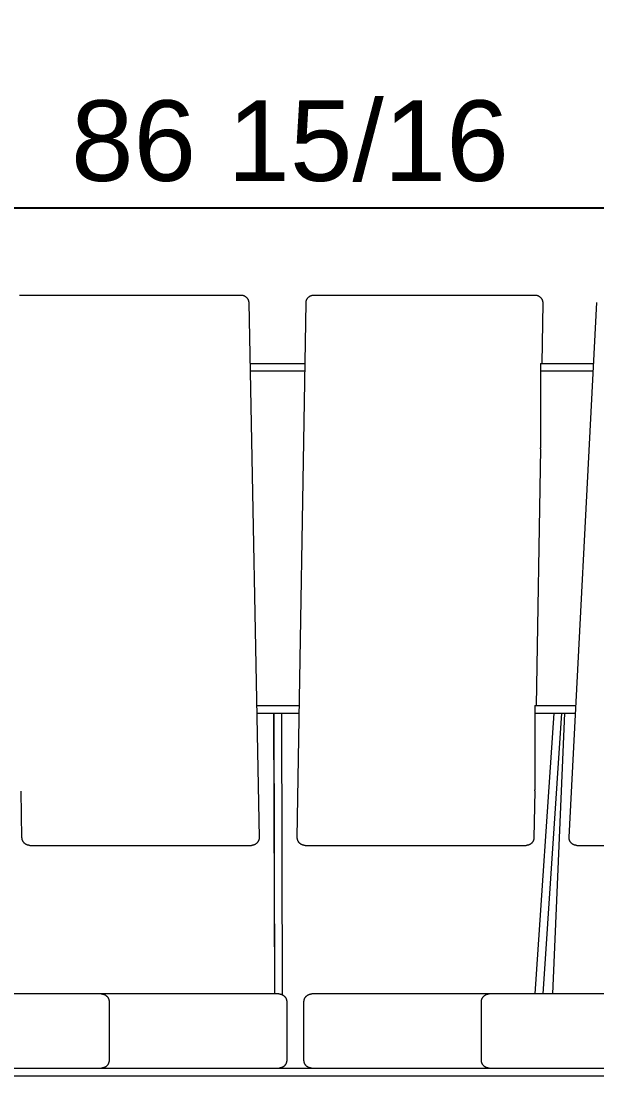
# Model space of a CAD drawing. Header units: inches. Extents: x -11 to 189, y -7 to 133.
# Drawn here: x 34.92 to 46.54, y 111.78 to 133.05 of the extents above; entities that cross this region are included whole.
import ezdxf

# ---------------------------------------------------------------- set-up
doc = ezdxf.new("R2010")
doc.units = ezdxf.units.IN
doc.layers.add('ZANO_R', color=7, linetype='Continuous', lineweight=0)
doc.layers.add('ZANO_W', color=1, linetype='Continuous', lineweight=0)
doc.styles.get("Standard").update_dxf_attribs({"font": 'arial.ttf'})
doc.dimstyles.new('amerykanie', dxfattribs={"dimtxt": 50, "dimasz": 50, "dimexe": 0.5, "dimexo": 0.5, "dimgap": 1, "dimtad": 1, "dimdec": 0, "dimzin": 0, "dimlunit": 5, "dimtxsty": 'Standard', "dimcen": 0.09, "dimclrd": 1, "dimclre": 1, "dimclrt": 1, "dimazin": 0, "dimtfac": 1, "dimtdec": 0, "dimtmove": 0, "dimatfit": 3, "dimfxl": 1, "dimtzin": 0, "dimarcsym": 1})

# ---------------------------------------------------------------- blocks, each defined once
blk = doc.blocks.new('*D387')
at = {"layer": 'ZANO_W', "color": 1, "lineweight": -2}
for p, q in [((-3.114, 127.898), (-3.114, 129.787)), ((83.802, 127.903), (83.802, 129.787)), ((-2.114, 129.287), (82.802, 129.287))]:
    blk.add_line(p, q, dxfattribs=at)
at = {"layer": 'ZANO_W', "color": 1}
for points in [[(-2.114, 129.454), (-2.114, 129.121), (-3.114, 129.287)], [(82.802, 129.121), (82.802, 129.454), (83.802, 129.287)]]:
    blk.add_solid(points, dxfattribs=at)
at = {"layer": 'ZANO_W', "color": 1, "insert": (40.344, 130.628), "char_height": 1.625, "attachment_point": 5}
blk.add_mtext('86 15/16', dxfattribs=at)

msp = doc.modelspace()

# ---------------------------------------------------------------- linework, layer by layer
at = {"layer": 'ZANO_R'}
for p, q in [((34.88524, 127.52506), (34.95249, 127.52506)), ((34.95249, 127.52506), (39.35562, 127.52506)), ((39.35562, 127.52506), (39.36105, 127.52497)), ((39.36105, 127.52497), (39.36647, 127.52469)), ((39.36647, 127.52469), (39.37188, 127.52422)), ((39.37188, 127.52422), (39.37727, 127.52356)), ((39.37727, 127.52356), (39.38263, 127.52273)), ((39.38263, 127.52273), (39.38797, 127.5217)), ((39.38797, 127.5217), (39.39326, 127.5205)), ((39.39326, 127.5205), (39.39851, 127.51911)), ((39.39851, 127.51911), (39.4037, 127.51754)), ((39.4037, 127.51754), (39.40884, 127.51579)), ((39.40884, 127.51579), (39.41392, 127.51387)), ((39.41392, 127.51387), (39.41893, 127.51178)), ((39.41893, 127.51178), (39.42386, 127.50951)), ((39.42386, 127.50951), (39.42871, 127.50707)), ((39.42871, 127.50707), (39.43348, 127.50447)), ((39.43348, 127.50447), (39.43815, 127.5017)), ((39.43815, 127.5017), (39.44272, 127.49878)), ((39.44272, 127.49878), (39.44719, 127.4957)), ((39.44719, 127.4957), (39.45155, 127.49247)), ((39.45155, 127.49247), (39.4558, 127.48909)), ((39.4558, 127.48909), (39.45993, 127.48556)), ((39.45993, 127.48556), (39.46394, 127.4819)), ((39.46394, 127.4819), (39.46781, 127.4781)), ((39.46781, 127.4781), (39.47155, 127.47416)), ((39.47155, 127.47416), (39.47516, 127.4701)), ((39.47516, 127.4701), (39.47862, 127.46592)), ((39.47862, 127.46592), (39.48194, 127.46163)), ((39.48194, 127.46163), (39.4851, 127.45722)), ((39.4851, 127.45722), (39.48812, 127.4527)), ((39.48812, 127.4527), (39.49097, 127.44808)), ((39.49097, 127.44808), (39.49367, 127.44337)), ((39.49367, 127.44337), (39.4962, 127.43857)), ((39.4962, 127.43857), (39.49856, 127.43368)), ((39.49856, 127.43368), (39.50075, 127.42871)), ((40.68139, 127.42838), (40.68357, 127.43336)), ((40.68357, 127.43336), (40.68593, 127.43826)), ((40.68593, 127.43826), (40.68845, 127.44308)), ((40.68845, 127.44308), (40.69114, 127.44781)), ((40.69114, 127.44781), (40.694, 127.45244)), ((40.694, 127.45244), (40.69701, 127.45697)), ((40.69701, 127.45697), (40.70017, 127.46139)), ((40.70017, 127.46139), (40.70349, 127.46571)), ((40.70349, 127.46571), (40.70695, 127.4699)), ((40.70695, 127.4699), (40.71055, 127.47397)), ((40.71055, 127.47397), (40.7143, 127.47792)), ((40.7143, 127.47792), (40.71817, 127.48173)), ((40.71817, 127.48173), (40.72218, 127.48541)), ((40.72218, 127.48541), (40.72631, 127.48895)), ((40.72631, 127.48895), (40.73056, 127.49234)), ((40.73056, 127.49234), (40.73493, 127.49559)), ((40.73493, 127.49559), (40.73941, 127.49868)), ((40.73941, 127.49868), (40.74399, 127.50161)), ((40.74399, 127.50161), (40.74866, 127.50439)), ((40.74866, 127.50439), (40.75344, 127.507)), ((40.75344, 127.507), (40.75829, 127.50945)), ((40.75829, 127.50945), (40.76323, 127.51172)), ((40.76323, 127.51172), (40.76825, 127.51383)), ((40.76825, 127.51383), (40.77334, 127.51576)), ((40.77334, 127.51576), (40.77848, 127.51751)), ((40.77848, 127.51751), (40.78369, 127.51909)), ((40.78369, 127.51909), (40.78895, 127.52048)), ((40.78895, 127.52048), (40.79425, 127.52169)), ((40.79425, 127.52169), (40.79959, 127.52272)), ((40.79959, 127.52272), (40.80497, 127.52356)), ((40.80497, 127.52356), (40.81037, 127.52422)), ((40.81037, 127.52422), (40.81579, 127.52468)), ((40.81579, 127.52468), (40.82122, 127.52497)), ((40.82122, 127.52497), (40.82666, 127.52506)), ((40.82666, 127.52506), (45.23163, 127.52506)), ((45.23163, 127.52506), (45.28827, 127.52506)), ((45.28827, 127.52506), (45.2937, 127.52497)), ((45.2937, 127.52497), (45.29913, 127.52469)), ((45.29913, 127.52469), (45.30454, 127.52422)), ((45.30454, 127.52422), (45.30994, 127.52356)), ((45.30994, 127.52356), (45.3153, 127.52272)), ((45.3153, 127.52272), (45.32064, 127.5217)), ((45.32064, 127.5217), (45.32594, 127.52049)), ((45.32594, 127.52049), (45.33119, 127.5191)), ((45.33119, 127.5191), (45.33639, 127.51753)), ((45.33639, 127.51753), (45.34154, 127.51578)), ((45.34154, 127.51578), (45.34662, 127.51385)), ((45.34662, 127.51385), (45.35163, 127.51175)), ((45.35163, 127.51175), (45.35656, 127.50948)), ((45.35656, 127.50948), (45.36142, 127.50704)), ((45.36142, 127.50704), (45.36619, 127.50443)), ((45.36619, 127.50443), (45.37086, 127.50166)), ((45.37086, 127.50166), (45.37544, 127.49874)), ((45.37544, 127.49874), (45.37991, 127.49565)), ((45.37991, 127.49565), (45.38427, 127.49241)), ((45.38427, 127.49241), (45.38852, 127.48903)), ((45.38852, 127.48903), (45.39265, 127.4855)), ((45.39265, 127.4855), (45.39666, 127.48183)), ((45.39666, 127.48183), (45.40054, 127.47802)), ((45.40054, 127.47802), (45.40428, 127.47408)), ((45.40428, 127.47408), (45.40788, 127.47001)), ((45.40788, 127.47001), (45.41135, 127.46583)), ((45.41135, 127.46583), (45.41466, 127.46152)), ((45.41466, 127.46152), (45.41783, 127.45711)), ((45.41783, 127.45711), (45.42084, 127.45258)), ((45.42084, 127.45258), (45.42369, 127.44796)), ((45.42369, 127.44796), (45.42638, 127.44324)), ((45.42638, 127.44324), (45.42891, 127.43843)), ((45.42891, 127.43843), (45.43127, 127.43354)), ((45.43127, 127.43354), (45.43346, 127.42856)), ((39.50075, 127.42871), (39.50277, 127.42368)), ((39.50277, 127.42368), (39.50462, 127.41857)), ((39.50462, 127.41857), (39.50629, 127.4134)), ((39.50629, 127.4134), (39.50778, 127.40818)), ((39.50778, 127.40818), (39.50909, 127.40292)), ((39.50909, 127.40292), (39.51022, 127.39761)), ((39.51022, 127.39761), (39.51116, 127.39226)), ((39.51116, 127.39226), (39.51192, 127.38688)), ((39.51192, 127.38688), (39.51249, 127.38149)), ((39.51249, 127.38149), (39.51287, 127.37607)), ((39.51287, 127.37607), (39.51307, 127.37065)), ((39.51307, 127.37065), (39.72307, 116.58688)), ((40.49231, 116.58639), (40.6692, 127.37016)), ((40.6692, 127.37016), (40.66938, 127.3756)), ((40.66938, 127.3756), (40.66975, 127.38103)), ((40.66975, 127.38103), (40.67031, 127.38644)), ((40.67031, 127.38644), (40.67105, 127.39182)), ((40.67105, 127.39182), (40.67198, 127.39718)), ((40.67198, 127.39718), (40.6731, 127.40251)), ((40.6731, 127.40251), (40.6744, 127.40779)), ((40.6744, 127.40779), (40.67588, 127.41302)), ((40.67588, 127.41302), (40.67754, 127.4182)), ((40.67754, 127.4182), (40.67937, 127.42332)), ((40.67937, 127.42332), (40.68139, 127.42838)), ((45.44573, 127.365), (45.42575, 126.14711)), ((45.43346, 127.42856), (45.43548, 127.42352)), ((45.43548, 127.42352), (45.43732, 127.41841)), ((45.43732, 127.41841), (45.43899, 127.41324)), ((45.43899, 127.41324), (45.44047, 127.40801)), ((45.44047, 127.40801), (45.44178, 127.40273)), ((45.44178, 127.40273), (45.4429, 127.39742)), ((45.4429, 127.39742), (45.44384, 127.39207)), ((45.44384, 127.39207), (45.44459, 127.38668)), ((45.44459, 127.38668), (45.44515, 127.38128)), ((45.44515, 127.38128), (45.44553, 127.37586)), ((45.44553, 127.37586), (45.44572, 127.37043)), ((45.44572, 127.37043), (45.44573, 127.365)), ((45.9768, 116.59201), (46.53886, 127.37578)), ((39.5369, 126.14711), (40.64914, 126.14711)), ((40.64655, 125.98963), (39.53997, 125.98963)), ((45.39764, 126.14711), (45.39764, 124.44418)), ((45.39764, 126.14711), (46.47482, 126.14711)), ((46.46661, 125.98963), (45.39764, 125.98963)), ((45.39746, 124.4221), (45.31259, 119.24825)), ((45.39746, 124.4221), (45.39764, 124.44418)), ((39.67125, 119.24825), (40.53597, 119.24825)), ((45.28448, 119.24825), (45.28448, 117.54533)), ((45.28744, 119.24825), (45.28448, 119.24825)), ((45.28744, 119.24825), (46.11525, 119.24825)), ((39.67431, 119.09077), (40.53339, 119.09077)), ((40.01919, 119.09077), (40.02995, 113.43057)), ((40.03882, 113.43057), (40.02185, 119.09077)), ((40.19636, 113.41215), (40.17933, 119.09077)), ((45.28448, 119.09077), (46.10704, 119.09077)), ((45.29586, 113.43057), (45.67459, 119.09077)), ((45.45264, 113.43057), (45.83137, 119.09077)), ((45.65056, 113.43057), (45.89074, 119.09077)), ((34.93779, 116.58074), (34.91952, 117.51912)), ((45.28429, 117.52325), (45.26884, 116.58123)), ((45.28429, 117.52325), (45.28448, 117.54533)), ((34.93799, 116.57532), (34.93779, 116.58074)), ((39.72308, 116.58143), (39.72291, 116.57599)), ((39.72307, 116.58688), (39.72308, 116.58143)), ((40.49232, 116.58096), (40.49231, 116.58639)), ((40.49251, 116.57553), (40.49232, 116.58096)), ((45.26884, 116.58123), (45.26866, 116.57579)), ((45.97661, 116.58657), (45.9768, 116.59201)), ((45.97661, 116.58114), (45.97661, 116.58657)), ((45.9768, 116.5757), (45.97661, 116.58114)), ((34.93838, 116.5699), (34.93799, 116.57532)), ((34.93895, 116.56451), (34.93838, 116.5699)), ((34.93971, 116.55913), (34.93895, 116.56451)), ((34.94065, 116.55378), (34.93971, 116.55913)), ((34.94178, 116.54847), (34.94065, 116.55378)), ((34.94309, 116.5432), (34.94178, 116.54847)), ((34.94458, 116.53798), (34.94309, 116.5432)), ((34.94625, 116.53282), (34.94458, 116.53798)), ((34.94809, 116.52771), (34.94625, 116.53282)), ((34.95011, 116.52267), (34.94809, 116.52771)), ((34.95231, 116.51771), (34.95011, 116.52267)), ((34.95467, 116.51282), (34.95231, 116.51771)), ((34.9572, 116.50802), (34.95467, 116.51282)), ((34.95989, 116.50331), (34.9572, 116.50802)), ((34.96275, 116.49869), (34.95989, 116.50331)), ((34.96576, 116.49417), (34.96275, 116.49869)), ((34.96893, 116.48976), (34.96576, 116.49417)), ((34.97224, 116.48547), (34.96893, 116.48976)), ((34.97571, 116.48128), (34.97224, 116.48547)), ((34.97931, 116.47723), (34.97571, 116.48128)), ((34.98305, 116.47329), (34.97931, 116.47723)), ((34.98693, 116.46949), (34.98305, 116.47329)), ((34.99093, 116.46583), (34.98693, 116.46949)), ((34.99506, 116.4623), (34.99093, 116.46583)), ((34.99931, 116.45892), (34.99506, 116.4623)), ((35.00367, 116.45569), (34.99931, 116.45892)), ((35.00814, 116.45261), (35.00367, 116.45569)), ((35.01272, 116.44968), (35.00814, 116.45261)), ((35.01739, 116.44692), (35.01272, 116.44968)), ((35.02215, 116.44432), (35.01739, 116.44692)), ((35.027, 116.44188), (35.02215, 116.44432)), ((35.03194, 116.43961), (35.027, 116.44188)), ((35.03694, 116.43752), (35.03194, 116.43961)), ((35.04202, 116.43559), (35.03694, 116.43752)), ((35.04716, 116.43385), (35.04202, 116.43559)), ((35.05236, 116.43228), (35.04716, 116.43385)), ((35.05761, 116.43089), (35.05236, 116.43228)), ((35.0629, 116.42969), (35.05761, 116.43089)), ((35.06823, 116.42866), (35.0629, 116.42969)), ((35.07359, 116.42782), (35.06823, 116.42866)), ((35.07898, 116.42717), (35.07359, 116.42782)), ((35.08439, 116.4267), (35.07898, 116.42717)), ((35.08981, 116.42642), (35.08439, 116.4267)), ((35.09524, 116.42633), (35.08981, 116.42642)), ((35.09524, 116.42633), (35.16249, 116.42633)), ((35.16249, 116.42633), (39.56562, 116.42633)), ((39.57107, 116.42642), (39.56562, 116.42633)), ((39.5765, 116.42671), (39.57107, 116.42642)), ((39.58193, 116.42718), (39.5765, 116.42671)), ((39.58733, 116.42783), (39.58193, 116.42718)), ((39.59271, 116.42868), (39.58733, 116.42783)), ((39.59805, 116.42971), (39.59271, 116.42868)), ((39.60336, 116.43092), (39.59805, 116.42971)), ((39.60862, 116.43231), (39.60336, 116.43092)), ((39.61383, 116.43389), (39.60862, 116.43231)), ((39.61899, 116.43565), (39.61383, 116.43389)), ((39.62408, 116.43758), (39.61899, 116.43565)), ((39.6291, 116.43969), (39.62408, 116.43758)), ((39.63404, 116.44197), (39.6291, 116.43969)), ((39.6389, 116.44442), (39.63404, 116.44197)), ((39.64368, 116.44703), (39.6389, 116.44442)), ((39.64836, 116.44981), (39.64368, 116.44703)), ((39.65294, 116.45275), (39.64836, 116.44981)), ((39.65742, 116.45585), (39.65294, 116.45275)), ((39.66178, 116.4591), (39.65742, 116.45585)), ((39.66604, 116.4625), (39.66178, 116.4591)), ((39.67017, 116.46604), (39.66604, 116.4625)), ((39.67418, 116.46972), (39.67017, 116.46604)), ((39.67806, 116.47354), (39.67418, 116.46972)), ((39.6818, 116.4775), (39.67806, 116.47354)), ((39.68541, 116.48157), (39.6818, 116.4775)), ((39.68887, 116.48578), (39.68541, 116.48157)), ((39.69218, 116.49009), (39.68887, 116.48578)), ((39.69535, 116.49453), (39.69218, 116.49009)), ((39.69835, 116.49906), (39.69535, 116.49453)), ((39.7012, 116.5037), (39.69835, 116.49906)), ((39.70389, 116.50843), (39.7012, 116.5037)), ((39.70642, 116.51326), (39.70389, 116.50843)), ((39.70877, 116.51817), (39.70642, 116.51326)), ((39.71095, 116.52315), (39.70877, 116.51817)), ((39.71296, 116.52821), (39.71095, 116.52315)), ((39.7148, 116.53334), (39.71296, 116.52821)), ((39.71645, 116.53853), (39.7148, 116.53334)), ((39.71793, 116.54377), (39.71645, 116.53853)), ((39.71922, 116.54905), (39.71793, 116.54377)), ((39.72033, 116.55438), (39.71922, 116.54905)), ((39.72125, 116.55975), (39.72033, 116.55438)), ((39.72199, 116.56514), (39.72125, 116.55975)), ((39.72254, 116.57056), (39.72199, 116.56514)), ((39.72291, 116.57599), (39.72254, 116.57056)), ((40.49289, 116.57011), (40.49251, 116.57553)), ((40.49345, 116.5647), (40.49289, 116.57011)), ((40.49421, 116.55932), (40.49345, 116.5647)), ((40.49514, 116.55397), (40.49421, 116.55932)), ((40.49626, 116.54866), (40.49514, 116.55397)), ((40.49757, 116.54338), (40.49626, 116.54866)), ((40.49905, 116.53815), (40.49757, 116.54338)), ((40.50072, 116.53298), (40.49905, 116.53815)), ((40.50256, 116.52787), (40.50072, 116.53298)), ((40.50458, 116.52283), (40.50256, 116.52787)), ((40.50677, 116.51785), (40.50458, 116.52283)), ((40.50913, 116.51296), (40.50677, 116.51785)), ((40.51166, 116.50815), (40.50913, 116.51296)), ((40.51435, 116.50343), (40.51166, 116.50815)), ((40.5172, 116.49881), (40.51435, 116.50343)), ((40.52021, 116.49428), (40.5172, 116.49881)), ((40.52338, 116.48987), (40.52021, 116.49428)), ((40.5267, 116.48556), (40.52338, 116.48987)), ((40.53016, 116.48138), (40.5267, 116.48556)), ((40.53376, 116.47731), (40.53016, 116.48138)), ((40.53751, 116.47337), (40.53376, 116.47731)), ((40.54138, 116.46956), (40.53751, 116.47337)), ((40.54539, 116.46589), (40.54138, 116.46956)), ((40.54952, 116.46236), (40.54539, 116.46589)), ((40.55377, 116.45898), (40.54952, 116.46236)), ((40.55813, 116.45574), (40.55377, 116.45898)), ((40.5626, 116.45265), (40.55813, 116.45574)), ((40.56718, 116.44972), (40.5626, 116.45265)), ((40.57185, 116.44696), (40.56718, 116.44972)), ((40.57662, 116.44435), (40.57185, 116.44696)), ((40.58148, 116.44191), (40.57662, 116.44435)), ((40.58641, 116.43964), (40.58148, 116.44191)), ((40.59142, 116.43754), (40.58641, 116.43964)), ((40.5965, 116.43561), (40.59142, 116.43754)), ((40.60165, 116.43386), (40.5965, 116.43561)), ((40.60685, 116.43229), (40.60165, 116.43386)), ((40.6121, 116.4309), (40.60685, 116.43229)), ((40.6174, 116.42969), (40.6121, 116.4309)), ((40.62274, 116.42867), (40.6174, 116.42969)), ((40.6281, 116.42783), (40.62274, 116.42867)), ((40.6335, 116.42717), (40.6281, 116.42783)), ((40.63891, 116.4267), (40.6335, 116.42717)), ((40.64434, 116.42642), (40.63891, 116.4267)), ((40.64977, 116.42633), (40.64434, 116.42642)), ((40.64977, 116.42633), (45.05474, 116.42633)), ((45.05474, 116.42633), (45.11138, 116.42633)), ((45.11682, 116.42642), (45.11138, 116.42633)), ((45.12225, 116.42671), (45.11682, 116.42642)), ((45.12767, 116.42717), (45.12225, 116.42671)), ((45.13307, 116.42783), (45.12767, 116.42717)), ((45.13845, 116.42867), (45.13307, 116.42783)), ((45.14379, 116.4297), (45.13845, 116.42867)), ((45.14909, 116.43091), (45.14379, 116.4297)), ((45.15435, 116.4323), (45.14909, 116.43091)), ((45.15956, 116.43388), (45.15435, 116.4323)), ((45.16471, 116.43563), (45.15956, 116.43388)), ((45.16979, 116.43756), (45.16471, 116.43563)), ((45.17481, 116.43967), (45.16979, 116.43756)), ((45.17975, 116.44194), (45.17481, 116.43967)), ((45.18461, 116.44439), (45.17975, 116.44194)), ((45.18938, 116.447), (45.18461, 116.44439)), ((45.19406, 116.44977), (45.18938, 116.447)), ((45.19863, 116.45271), (45.19406, 116.44977)), ((45.20311, 116.4558), (45.19863, 116.45271)), ((45.20748, 116.45905), (45.20311, 116.4558)), ((45.21173, 116.46244), (45.20748, 116.45905)), ((45.21586, 116.46598), (45.21173, 116.46244)), ((45.21987, 116.46965), (45.21586, 116.46598)), ((45.22374, 116.47347), (45.21987, 116.46965)), ((45.22749, 116.47742), (45.22374, 116.47347)), ((45.23109, 116.48149), (45.22749, 116.47742)), ((45.23456, 116.48568), (45.23109, 116.48149)), ((45.23787, 116.49), (45.23456, 116.48568)), ((45.24104, 116.49442), (45.23787, 116.49)), ((45.24404, 116.49895), (45.24104, 116.49442)), ((45.2469, 116.50358), (45.24404, 116.49895)), ((45.24959, 116.50831), (45.2469, 116.50358)), ((45.25211, 116.51313), (45.24959, 116.50831)), ((45.25447, 116.51803), (45.25211, 116.51313)), ((45.25665, 116.52301), (45.25447, 116.51803)), ((45.25867, 116.52806), (45.25665, 116.52301)), ((45.2605, 116.53318), (45.25867, 116.52806)), ((45.26216, 116.53836), (45.2605, 116.53318)), ((45.26364, 116.5436), (45.26216, 116.53836)), ((45.26494, 116.54888), (45.26364, 116.5436)), ((45.26606, 116.55421), (45.26494, 116.54888)), ((45.26699, 116.55956), (45.26606, 116.55421)), ((45.26773, 116.56495), (45.26699, 116.55956)), ((45.26829, 116.57036), (45.26773, 116.56495)), ((45.26866, 116.57579), (45.26829, 116.57036)), ((45.97717, 116.57028), (45.9768, 116.5757)), ((45.97773, 116.56487), (45.97717, 116.57028)), ((45.97848, 116.55948), (45.97773, 116.56487)), ((45.97941, 116.55413), (45.97848, 116.55948)), ((45.98053, 116.5488), (45.97941, 116.55413)), ((45.98183, 116.54352), (45.98053, 116.5488)), ((45.98331, 116.53829), (45.98183, 116.54352)), ((45.98497, 116.53312), (45.98331, 116.53829)), ((45.98681, 116.528), (45.98497, 116.53312)), ((45.98883, 116.52295), (45.98681, 116.528)), ((45.99101, 116.51797), (45.98883, 116.52295)), ((45.99337, 116.51307), (45.99101, 116.51797)), ((45.9959, 116.50826), (45.99337, 116.51307)), ((45.99859, 116.50353), (45.9959, 116.50826)), ((46.00144, 116.4989), (45.99859, 116.50353)), ((46.00445, 116.49437), (46.00144, 116.4989)), ((46.00762, 116.48995), (46.00445, 116.49437)), ((46.01093, 116.48564), (46.00762, 116.48995)), ((46.01439, 116.48145), (46.01093, 116.48564)), ((46.018, 116.47738), (46.01439, 116.48145)), ((46.02174, 116.47344), (46.018, 116.47738)), ((46.02562, 116.46962), (46.02174, 116.47344)), ((46.02963, 116.46595), (46.02562, 116.46962)), ((46.03376, 116.46241), (46.02963, 116.46595)), ((46.03801, 116.45902), (46.03376, 116.46241)), ((46.04237, 116.45578), (46.03801, 116.45902)), ((46.04685, 116.45269), (46.04237, 116.45578)), ((46.05143, 116.44976), (46.04685, 116.45269)), ((46.0561, 116.44698), (46.05143, 116.44976)), ((46.06087, 116.44437), (46.0561, 116.44698)), ((46.06573, 116.44193), (46.06087, 116.44437)), ((46.07067, 116.43966), (46.06573, 116.44193)), ((46.07568, 116.43755), (46.07067, 116.43966)), ((46.08077, 116.43562), (46.07568, 116.43755)), ((46.08592, 116.43387), (46.08077, 116.43562)), ((46.09112, 116.4323), (46.08592, 116.43387)), ((46.09638, 116.43091), (46.09112, 116.4323)), ((46.10168, 116.4297), (46.09638, 116.43091)), ((46.10702, 116.42867), (46.10168, 116.4297)), ((46.11239, 116.42783), (46.10702, 116.42867)), ((46.11779, 116.42717), (46.11239, 116.42783)), ((46.1232, 116.4267), (46.11779, 116.42717)), ((46.12863, 116.42642), (46.1232, 116.4267)), ((46.13407, 116.42633), (46.12863, 116.42642)), ((46.13407, 116.42633), (50.49807, 116.42633)), ((36.53843, 113.43057), (33.6445, 113.43057)), ((36.53843, 113.43057), (36.54381, 113.43048)), ((37.19949, 113.43057), (36.53843, 113.43057)), ((36.54381, 113.43048), (36.54918, 113.43021)), ((36.54918, 113.43021), (36.55453, 113.42975)), ((36.55453, 113.42975), (36.55987, 113.42911)), ((36.55987, 113.42911), (36.56519, 113.42828)), ((36.56519, 113.42828), (36.57047, 113.42728)), ((36.57047, 113.42728), (36.57572, 113.4261)), ((36.57572, 113.4261), (36.58092, 113.42473)), ((36.58092, 113.42473), (36.58607, 113.42319)), ((36.58607, 113.42319), (36.59117, 113.42148)), ((36.59117, 113.42148), (36.5962, 113.41959)), ((36.5962, 113.41959), (36.60117, 113.41754)), ((36.60117, 113.41754), (36.60606, 113.41531)), ((36.60606, 113.41531), (36.61088, 113.41292)), ((36.61088, 113.41292), (36.61561, 113.41036)), ((36.61561, 113.41036), (36.62025, 113.40765)), ((36.62025, 113.40765), (36.6248, 113.40478)), ((36.6248, 113.40478), (36.62925, 113.40175)), ((36.62925, 113.40175), (36.63358, 113.39857)), ((36.63358, 113.39857), (36.63781, 113.39525)), ((36.63781, 113.39525), (36.64193, 113.39179)), ((36.64193, 113.39179), (36.64592, 113.38819)), ((40.12245, 113.43057), (37.19949, 113.43057)), ((40.12245, 113.43057), (40.12783, 113.43048)), ((40.12783, 113.43048), (40.1332, 113.43021)), ((40.1332, 113.43021), (40.13855, 113.42975)), ((40.13855, 113.42975), (40.14389, 113.42911)), ((40.14389, 113.42911), (40.14921, 113.42828)), ((40.14921, 113.42828), (40.15449, 113.42728)), ((40.15449, 113.42728), (40.15974, 113.4261)), ((40.15974, 113.4261), (40.16494, 113.42473)), ((40.16494, 113.42473), (40.17009, 113.42319)), ((40.17009, 113.42319), (40.17519, 113.42148)), ((40.17519, 113.42148), (40.18022, 113.41959)), ((40.18022, 113.41959), (40.18519, 113.41754)), ((40.18519, 113.41754), (40.19009, 113.41531)), ((40.19009, 113.41531), (40.1949, 113.41292)), ((40.1949, 113.41292), (40.19963, 113.41036)), ((40.19963, 113.41036), (40.20427, 113.40765)), ((40.20427, 113.40765), (40.20882, 113.40478)), ((40.20882, 113.40478), (40.21327, 113.40175)), ((40.21327, 113.40175), (40.21761, 113.39857)), ((40.21761, 113.39857), (40.22183, 113.39525)), ((40.22183, 113.39525), (40.22595, 113.39179)), ((40.22595, 113.39179), (40.22994, 113.38819)), ((40.67754, 113.38819), (40.68153, 113.39179)), ((40.68153, 113.39179), (40.68564, 113.39525)), ((40.68564, 113.39525), (40.68987, 113.39857)), ((40.68987, 113.39857), (40.69421, 113.40175)), ((40.69421, 113.40175), (40.69866, 113.40478)), ((40.69866, 113.40478), (40.7032, 113.40765)), ((40.7032, 113.40765), (40.70784, 113.41036)), ((40.70784, 113.41036), (40.71257, 113.41292)), ((40.71257, 113.41292), (40.71739, 113.41531)), ((40.71739, 113.41531), (40.72229, 113.41754)), ((40.72229, 113.41754), (40.72725, 113.41959)), ((40.72725, 113.41959), (40.73229, 113.42148)), ((40.73229, 113.42148), (40.73739, 113.42319)), ((40.73739, 113.42319), (40.74254, 113.42473)), ((40.74254, 113.42473), (40.74774, 113.4261)), ((40.74774, 113.4261), (40.75299, 113.42728)), ((40.75299, 113.42728), (40.75827, 113.42828)), ((40.75827, 113.42828), (40.76358, 113.42911)), ((40.76358, 113.42911), (40.76892, 113.42975)), ((40.76892, 113.42975), (40.77428, 113.43021)), ((40.77428, 113.43021), (40.77965, 113.43048)), ((40.77965, 113.43048), (40.78503, 113.43057)), ((43.70861, 113.43057), (40.78503, 113.43057)), ((44.36627, 113.43057), (43.70861, 113.43057)), ((44.25878, 113.38819), (44.26277, 113.39179)), ((44.26277, 113.39179), (44.26688, 113.39525)), ((44.26688, 113.39525), (44.27111, 113.39857)), ((44.27111, 113.39857), (44.27545, 113.40175)), ((44.27545, 113.40175), (44.27989, 113.40478)), ((44.27989, 113.40478), (44.28444, 113.40765)), ((44.28444, 113.40765), (44.28908, 113.41036)), ((44.28908, 113.41036), (44.29381, 113.41292)), ((44.29381, 113.41292), (44.29863, 113.41531)), ((44.29863, 113.41531), (44.30352, 113.41754)), ((44.30352, 113.41754), (44.30849, 113.41959)), ((44.30849, 113.41959), (44.31353, 113.42148)), ((44.31353, 113.42148), (44.31863, 113.42319)), ((44.31863, 113.42319), (44.32378, 113.42473)), ((44.32378, 113.42473), (44.32898, 113.4261)), ((44.32898, 113.4261), (44.33422, 113.42728)), ((44.33422, 113.42728), (44.33951, 113.42828)), ((44.33951, 113.42828), (44.34482, 113.42911)), ((44.34482, 113.42911), (44.35016, 113.42975)), ((44.35016, 113.42975), (44.35552, 113.43021)), ((44.35552, 113.43021), (44.36089, 113.43048)), ((44.36089, 113.43048), (44.36627, 113.43057)), ((47.26208, 113.43057), (44.36627, 113.43057)), ((36.64592, 113.38819), (36.64979, 113.38445)), ((36.64979, 113.38445), (36.65352, 113.38058)), ((36.65352, 113.38058), (36.65712, 113.37659)), ((36.65712, 113.37659), (36.66059, 113.37248)), ((36.66059, 113.37248), (36.66391, 113.36825)), ((36.66391, 113.36825), (36.66709, 113.36391)), ((36.66709, 113.36391), (36.67011, 113.35946)), ((36.67011, 113.35946), (36.67298, 113.35492)), ((36.67298, 113.35492), (36.6757, 113.35028)), ((36.6757, 113.35028), (36.67825, 113.34554)), ((36.67825, 113.34554), (36.68065, 113.34073)), ((36.68065, 113.34073), (36.68287, 113.33583)), ((36.68287, 113.33583), (36.68493, 113.33087)), ((36.68493, 113.33087), (36.68682, 113.32583)), ((36.68682, 113.32583), (36.68853, 113.32073)), ((36.68853, 113.32073), (36.69007, 113.31558)), ((36.69007, 113.31558), (36.69143, 113.31038)), ((36.69143, 113.31038), (36.69262, 113.30513)), ((36.69262, 113.30513), (36.69362, 113.29985)), ((36.69362, 113.29985), (36.69444, 113.29454)), ((36.69444, 113.29454), (36.69508, 113.2892)), ((36.69508, 113.2892), (36.69554, 113.28384)), ((36.69554, 113.28384), (36.69582, 113.27847)), ((36.69582, 113.27847), (36.69591, 113.27309)), ((36.69591, 113.27309), (36.69591, 112.09199)), ((40.22994, 113.38819), (40.23381, 113.38445)), ((40.23381, 113.38445), (40.23754, 113.38058)), ((40.23754, 113.38058), (40.24115, 113.37659)), ((40.24115, 113.37659), (40.24461, 113.37248)), ((40.24461, 113.37248), (40.24793, 113.36825)), ((40.24793, 113.36825), (40.25111, 113.36391)), ((40.25111, 113.36391), (40.25413, 113.35946)), ((40.25413, 113.35946), (40.257, 113.35492)), ((40.257, 113.35492), (40.25972, 113.35028)), ((40.25972, 113.35028), (40.26227, 113.34554)), ((40.26227, 113.34554), (40.26467, 113.34073)), ((40.26467, 113.34073), (40.26689, 113.33583)), ((40.26689, 113.33583), (40.26895, 113.33087)), ((40.26895, 113.33087), (40.27084, 113.32583)), ((40.27084, 113.32583), (40.27255, 113.32073)), ((40.27255, 113.32073), (40.27409, 113.31558)), ((40.27409, 113.31558), (40.27545, 113.31038)), ((40.27545, 113.31038), (40.27664, 113.30513)), ((40.27664, 113.30513), (40.27764, 113.29985)), ((40.27764, 113.29985), (40.27846, 113.29454)), ((40.27846, 113.29454), (40.2791, 113.2892)), ((40.2791, 113.2892), (40.27956, 113.28384)), ((40.27956, 113.28384), (40.27984, 113.27847)), ((40.27984, 113.27847), (40.27993, 113.27309)), ((40.27993, 113.27309), (40.27993, 112.09199)), ((40.62755, 113.27309), (40.62764, 113.27847)), ((40.62755, 112.09199), (40.62755, 113.27309)), ((40.62764, 113.27847), (40.62791, 113.28384)), ((40.62791, 113.28384), (40.62837, 113.2892)), ((40.62837, 113.2892), (40.62901, 113.29454)), ((40.62901, 113.29454), (40.62984, 113.29985)), ((40.62984, 113.29985), (40.63084, 113.30513)), ((40.63084, 113.30513), (40.63202, 113.31038)), ((40.63202, 113.31038), (40.63339, 113.31558)), ((40.63339, 113.31558), (40.63492, 113.32073)), ((40.63492, 113.32073), (40.63664, 113.32583)), ((40.63664, 113.32583), (40.63853, 113.33087)), ((40.63853, 113.33087), (40.64058, 113.33583)), ((40.64058, 113.33583), (40.64281, 113.34073)), ((40.64281, 113.34073), (40.6452, 113.34554)), ((40.6452, 113.34554), (40.64776, 113.35028)), ((40.64776, 113.35028), (40.65047, 113.35492)), ((40.65047, 113.35492), (40.65334, 113.35946)), ((40.65334, 113.35946), (40.65637, 113.36391)), ((40.65637, 113.36391), (40.65954, 113.36825)), ((40.65954, 113.36825), (40.66287, 113.37248)), ((40.66287, 113.37248), (40.66633, 113.37659)), ((40.66633, 113.37659), (40.66993, 113.38058)), ((40.66993, 113.38058), (40.67367, 113.38445)), ((40.67367, 113.38445), (40.67754, 113.38819)), ((44.20878, 113.27309), (44.20888, 113.27847)), ((44.20878, 112.09199), (44.20878, 113.27309)), ((44.20888, 113.27847), (44.20915, 113.28384)), ((44.20915, 113.28384), (44.20961, 113.2892)), ((44.20961, 113.2892), (44.21025, 113.29454)), ((44.21025, 113.29454), (44.21107, 113.29985)), ((44.21107, 113.29985), (44.21208, 113.30513)), ((44.21208, 113.30513), (44.21326, 113.31038)), ((44.21326, 113.31038), (44.21462, 113.31558)), ((44.21462, 113.31558), (44.21616, 113.32073)), ((44.21616, 113.32073), (44.21788, 113.32583)), ((44.21788, 113.32583), (44.21976, 113.33087)), ((44.21976, 113.33087), (44.22182, 113.33583)), ((44.22182, 113.33583), (44.22405, 113.34073)), ((44.22405, 113.34073), (44.22644, 113.34554)), ((44.22644, 113.34554), (44.229, 113.35028)), ((44.229, 113.35028), (44.23171, 113.35492)), ((44.23171, 113.35492), (44.23458, 113.35946)), ((44.23458, 113.35946), (44.23761, 113.36391)), ((44.23761, 113.36391), (44.24078, 113.36825)), ((44.24078, 113.36825), (44.24411, 113.37248)), ((44.24411, 113.37248), (44.24757, 113.37659)), ((44.24757, 113.37659), (44.25117, 113.38058)), ((44.25117, 113.38058), (44.25491, 113.38445)), ((44.25491, 113.38445), (44.25878, 113.38819)), ((14.73127, 111.93451), (65.95475, 111.93451)), ((36.54848, 111.93483), (36.5431, 111.93458)), ((36.55386, 111.93527), (36.54848, 111.93483)), ((36.55922, 111.93589), (36.55386, 111.93527)), ((36.56455, 111.93669), (36.55922, 111.93589)), ((36.56985, 111.93768), (36.56455, 111.93669)), ((36.57512, 111.93884), (36.56985, 111.93768)), ((36.58034, 111.94019), (36.57512, 111.93884)), ((36.58551, 111.94171), (36.58034, 111.94019)), ((36.59063, 111.94341), (36.58551, 111.94171)), ((36.59569, 111.94529), (36.59063, 111.94341)), ((36.60068, 111.94733), (36.59569, 111.94529)), ((36.60559, 111.94955), (36.60068, 111.94733)), ((36.61043, 111.95193), (36.60559, 111.94955)), ((36.61519, 111.95448), (36.61043, 111.95193)), ((36.61985, 111.95719), (36.61519, 111.95448)), ((36.62442, 111.96006), (36.61985, 111.95719)), ((36.62888, 111.96308), (36.62442, 111.96006)), ((36.63324, 111.96625), (36.62888, 111.96308)), ((36.63749, 111.96957), (36.63324, 111.96625)), ((36.64163, 111.97304), (36.63749, 111.96957)), ((36.64564, 111.97664), (36.64163, 111.97304)), ((36.64953, 111.98038), (36.64564, 111.97664)), ((36.65328, 111.98425), (36.64953, 111.98038)), ((36.65691, 111.98824), (36.65328, 111.98425)), ((36.66039, 111.99236), (36.65691, 111.98824)), ((36.66373, 111.9966), (36.66039, 111.99236)), ((36.66692, 112.00094), (36.66373, 111.9966)), ((36.66996, 112.0054), (36.66692, 112.00094)), ((36.67285, 112.00995), (36.66996, 112.0054)), ((36.67558, 112.0146), (36.67285, 112.00995)), ((36.67815, 112.01934), (36.67558, 112.0146)), ((36.68056, 112.02417), (36.67815, 112.01934)), ((36.6828, 112.02908), (36.68056, 112.02417)), ((36.68487, 112.03406), (36.6828, 112.02908)), ((36.68676, 112.03911), (36.68487, 112.03406)), ((36.68849, 112.04422), (36.68676, 112.03911)), ((36.69004, 112.04938), (36.68849, 112.04422)), ((36.69141, 112.0546), (36.69004, 112.04938)), ((36.6926, 112.05986), (36.69141, 112.0546)), ((36.69361, 112.06516), (36.6926, 112.05986)), ((36.69443, 112.07048), (36.69361, 112.06516)), ((36.69508, 112.07584), (36.69443, 112.07048)), ((36.69554, 112.08121), (36.69508, 112.07584)), ((36.69582, 112.0866), (36.69554, 112.08121)), ((36.69591, 112.09199), (36.69582, 112.0866)), ((40.1325, 111.93483), (40.12712, 111.93458)), ((40.13788, 111.93527), (40.1325, 111.93483)), ((40.14324, 111.93589), (40.13788, 111.93527)), ((40.14857, 111.93669), (40.14324, 111.93589)), ((40.15387, 111.93768), (40.14857, 111.93669)), ((40.15914, 111.93884), (40.15387, 111.93768)), ((40.16436, 111.94019), (40.15914, 111.93884)), ((40.16953, 111.94171), (40.16436, 111.94019)), ((40.17465, 111.94341), (40.16953, 111.94171)), ((40.17971, 111.94529), (40.17465, 111.94341)), ((40.1847, 111.94733), (40.17971, 111.94529)), ((40.18961, 111.94955), (40.1847, 111.94733)), ((40.19445, 111.95193), (40.18961, 111.94955)), ((40.19405, 111.95173), (40.19405, 111.93451)), ((40.19921, 111.95448), (40.19445, 111.95193)), ((40.20387, 111.95719), (40.19921, 111.95448)), ((40.20844, 111.96006), (40.20387, 111.95719)), ((40.2129, 111.96308), (40.20844, 111.96006)), ((40.21727, 111.96625), (40.2129, 111.96308)), ((40.22152, 111.96957), (40.21727, 111.96625)), ((40.22565, 111.97304), (40.22152, 111.96957)), ((40.22966, 111.97664), (40.22565, 111.97304)), ((40.23355, 111.98038), (40.22966, 111.97664)), ((40.2373, 111.98425), (40.23355, 111.98038)), ((40.24093, 111.98824), (40.2373, 111.98425)), ((40.24441, 111.99236), (40.24093, 111.98824)), ((40.24775, 111.9966), (40.24441, 111.99236)), ((40.25094, 112.00094), (40.24775, 111.9966)), ((40.25398, 112.0054), (40.25094, 112.00094)), ((40.25687, 112.00995), (40.25398, 112.0054)), ((40.2596, 112.0146), (40.25687, 112.00995)), ((40.26217, 112.01934), (40.2596, 112.0146)), ((40.26458, 112.02417), (40.26217, 112.01934)), ((40.26682, 112.02908), (40.26458, 112.02417)), ((40.26889, 112.03406), (40.26682, 112.02908)), ((40.27078, 112.03911), (40.26889, 112.03406)), ((40.27251, 112.04422), (40.27078, 112.03911)), ((40.27406, 112.04938), (40.27251, 112.04422)), ((40.27543, 112.0546), (40.27406, 112.04938)), ((40.27662, 112.05986), (40.27543, 112.0546)), ((40.27763, 112.06516), (40.27662, 112.05986)), ((40.27845, 112.07048), (40.27763, 112.06516)), ((40.2791, 112.07584), (40.27845, 112.07048)), ((40.27956, 112.08121), (40.2791, 112.07584)), ((40.27984, 112.0866), (40.27956, 112.08121)), ((40.27993, 112.09199), (40.27984, 112.0866)), ((40.62764, 112.0866), (40.62755, 112.09199)), ((40.62791, 112.08121), (40.62764, 112.0866)), ((40.62838, 112.07584), (40.62791, 112.08121)), ((40.62902, 112.07048), (40.62838, 112.07584)), ((40.62985, 112.06516), (40.62902, 112.07048)), ((40.63086, 112.05986), (40.62985, 112.06516)), ((40.63205, 112.0546), (40.63086, 112.05986)), ((40.63342, 112.04938), (40.63205, 112.0546)), ((40.63497, 112.04422), (40.63342, 112.04938)), ((40.63669, 112.03911), (40.63497, 112.04422)), ((40.63859, 112.03406), (40.63669, 112.03911)), ((40.64066, 112.02908), (40.63859, 112.03406)), ((40.6429, 112.02417), (40.64066, 112.02908)), ((40.6453, 112.01934), (40.6429, 112.02417)), ((40.64787, 112.0146), (40.6453, 112.01934)), ((40.6506, 112.00995), (40.64787, 112.0146)), ((40.65349, 112.0054), (40.6506, 112.00995)), ((40.65653, 112.00094), (40.65349, 112.0054)), ((40.65973, 111.9966), (40.65653, 112.00094)), ((40.66307, 111.99236), (40.65973, 111.9966)), ((40.66655, 111.98824), (40.66307, 111.99236)), ((40.67017, 111.98425), (40.66655, 111.98824)), ((40.67393, 111.98038), (40.67017, 111.98425)), ((40.67781, 111.97664), (40.67393, 111.98038)), ((40.68183, 111.97304), (40.67781, 111.97664)), ((40.68596, 111.96957), (40.68183, 111.97304)), ((40.69021, 111.96625), (40.68596, 111.96957)), ((40.69457, 111.96308), (40.69021, 111.96625)), ((40.69904, 111.96006), (40.69457, 111.96308)), ((40.70361, 111.95719), (40.69904, 111.96006)), ((40.70827, 111.95448), (40.70361, 111.95719)), ((40.71302, 111.95193), (40.70827, 111.95448)), ((40.71786, 111.94955), (40.71302, 111.95193)), ((40.72278, 111.94733), (40.71786, 111.94955)), ((40.72777, 111.94529), (40.72278, 111.94733)), ((40.73282, 111.94341), (40.72777, 111.94529)), ((40.73794, 111.94171), (40.73282, 111.94341)), ((40.74312, 111.94019), (40.73794, 111.94171)), ((40.74834, 111.93884), (40.74312, 111.94019)), ((40.7536, 111.93768), (40.74834, 111.93884)), ((40.75891, 111.93669), (40.7536, 111.93768)), ((40.76424, 111.93589), (40.75891, 111.93669)), ((40.7696, 111.93527), (40.76424, 111.93589)), ((40.77497, 111.93483), (40.7696, 111.93527)), ((40.78036, 111.93458), (40.77497, 111.93483)), ((44.20888, 112.0866), (44.20878, 112.09199)), ((44.20915, 112.08121), (44.20888, 112.0866)), ((44.20962, 112.07584), (44.20915, 112.08121)), ((44.21026, 112.07048), (44.20962, 112.07584)), ((44.21109, 112.06516), (44.21026, 112.07048)), ((44.2121, 112.05986), (44.21109, 112.06516)), ((44.21329, 112.0546), (44.2121, 112.05986)), ((44.21466, 112.04938), (44.21329, 112.0546)), ((44.21621, 112.04422), (44.21466, 112.04938)), ((44.21793, 112.03911), (44.21621, 112.04422)), ((44.21983, 112.03406), (44.21793, 112.03911)), ((44.2219, 112.02908), (44.21983, 112.03406)), ((44.22414, 112.02417), (44.2219, 112.02908)), ((44.22654, 112.01934), (44.22414, 112.02417)), ((44.22911, 112.0146), (44.22654, 112.01934)), ((44.23184, 112.00995), (44.22911, 112.0146)), ((44.23473, 112.0054), (44.23184, 112.00995)), ((44.23777, 112.00094), (44.23473, 112.0054)), ((44.24097, 111.9966), (44.23777, 112.00094)), ((44.24431, 111.99236), (44.24097, 111.9966)), ((44.24779, 111.98824), (44.24431, 111.99236)), ((44.25141, 111.98425), (44.24779, 111.98824)), ((44.25517, 111.98038), (44.25141, 111.98425)), ((44.25905, 111.97664), (44.25517, 111.98038)), ((44.26307, 111.97304), (44.25905, 111.97664)), ((44.2672, 111.96957), (44.26307, 111.97304)), ((44.27145, 111.96625), (44.2672, 111.96957)), ((44.27581, 111.96308), (44.27145, 111.96625)), ((44.28028, 111.96006), (44.27581, 111.96308)), ((44.28485, 111.95719), (44.28028, 111.96006)), ((44.28951, 111.95448), (44.28485, 111.95719)), ((44.29426, 111.95193), (44.28951, 111.95448)), ((44.2991, 111.94955), (44.29426, 111.95193)), ((44.30402, 111.94733), (44.2991, 111.94955)), ((44.30901, 111.94529), (44.30402, 111.94733)), ((44.31406, 111.94341), (44.30901, 111.94529)), ((44.31918, 111.94171), (44.31406, 111.94341)), ((44.32436, 111.94019), (44.31918, 111.94171)), ((44.32958, 111.93884), (44.32436, 111.94019)), ((44.33484, 111.93768), (44.32958, 111.93884)), ((44.34015, 111.93669), (44.33484, 111.93768)), ((44.34548, 111.93589), (44.34015, 111.93669)), ((44.35084, 111.93527), (44.34548, 111.93589)), ((44.35621, 111.93483), (44.35084, 111.93527)), ((44.3616, 111.93458), (44.35621, 111.93483)), ((14.73127, 111.77703), (65.95475, 111.77703))]:
    msp.add_line(p, q, dxfattribs=at)

# ---------------------------------------------------------------- dimensions: what is measured, and where the dimension line sits
at = {"layer": 'ZANO_W'}
dim = msp.add_linear_dim(base=(83.80168, 129.28729), p1=(-3.11431, 127.39801), p2=(83.80168, 127.40256), dimstyle='amerykanie', override={"dimtxt": 1.625, "dimasz": 1, "dimgap": 0.5, "dimdec": 4, "dimaunit": 1, "dimadec": 1, "dimtdec": 4, "dimtmove": 1, "dimfrac": 2}, dxfattribs=at)
dim.commit()
dim.dimension.update_dxf_attribs({"geometry": '*D387', "text_midpoint": (40.34369, 130.6275)})

doc.saveas('drawing.dxf')
